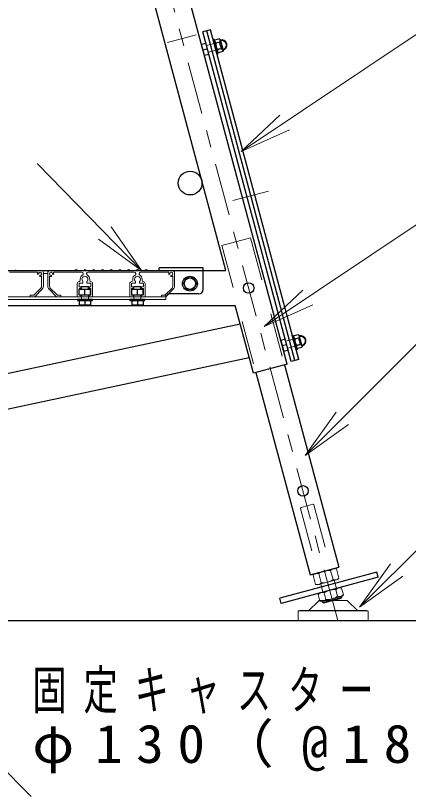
# Model space of a CAD drawing. Units: millimetres on the paper. Extents: x -385 to 0, y -19 to 267.
# Drawn here: x -89.94 to -67.48, y 70.17 to 114.79 of the extents above; entities that cross this region are included whole.
import ezdxf

# ---------------------------------------------------------------- set-up
doc = ezdxf.new("R2010")
doc.units = ezdxf.units.MM
doc.linetypes.add('USER1', pattern=[4.5, 2.5, -2])
doc.linetypes.add('USER2', pattern=[6, 3, -1, 1, -1])
doc.layers.add('LY_1', color=7, linetype='Continuous', lineweight=13)
doc.styles.add('ＭＳ ゴシック', font='')
doc.styles.get('ＭＳ ゴシック').set_extended_font_data('MS Gothic')

# ---------------------------------------------------------------- blocks, each defined once
blk = doc.blocks.new('open_arrow')
at = {"color": 0, "linetype": 'Continuous', "lineweight": -2}
blk.add_lwpolyline([(7.5, 1.25), (0, 0), (7.5, -1.25)], dxfattribs=at)

msp = doc.modelspace()

# ---------------------------------------------------------------- linework, layer by layer
at = {"layer": 'LY_1'}
for p, q in [((-77.048, 107.012), (-62.735, 116.594)), ((-82.743, 100.217), (-88.701, 106.338)), ((-75.724, 97.013), (-62.687, 105.743)), ((-88.697, 100.117), (-90.288, 100.117)), ((-89.935, 100.252), (-89.9, 100.217)), ((-88.471, 100.217), (-89.9, 100.217)), ((-88.346, 100.092), (-88.346, 99.32)), ((-88.096, 100.092), (-88.096, 99.32)), ((-87.971, 100.217), (-86.541, 100.217)), ((-87.745, 100.117), (-86.154, 100.117)), ((-86.506, 100.252), (-86.541, 100.217)), ((-86.4, 100.217), (-86.435, 100.252)), ((-86.4, 100.217), (-86.041, 100.217)), ((-86.006, 100.252), (-86.041, 100.217)), ((-85.9, 100.217), (-85.935, 100.252)), ((-85.9, 100.217), (-85.541, 100.217)), ((-84.471, 100.117), (-85.788, 100.117)), ((-85.506, 100.252), (-85.541, 100.217)), ((-85.4, 100.217), (-85.435, 100.252)), ((-85.041, 100.217), (-85.4, 100.217)), ((-85.006, 100.252), (-85.041, 100.217)), ((-84.9, 100.217), (-84.935, 100.252)), ((-84.541, 100.217), (-84.9, 100.217)), ((-84.506, 100.252), (-84.541, 100.217)), ((-84.471, 100.117), (-83.154, 100.117)), ((-84.4, 100.217), (-84.435, 100.252)), ((-84.4, 100.217), (-84.041, 100.217)), ((-84.041, 100.217), (-84.006, 100.252)), ((-83.935, 100.252), (-83.9, 100.217)), ((-83.9, 100.217), (-83.541, 100.217)), ((-83.541, 100.217), (-83.506, 100.252)), ((-83.435, 100.252), (-83.4, 100.217)), ((-83.041, 100.217), (-83.4, 100.217)), ((-83.041, 100.217), (-83.006, 100.252)), ((-82.935, 100.252), (-82.9, 100.217)), ((-82.541, 100.217), (-82.9, 100.217)), ((-81.197, 100.117), (-82.788, 100.117)), ((-82.541, 100.217), (-82.506, 100.252)), ((-82.435, 100.252), (-82.4, 100.217)), ((-80.971, 100.217), (-82.4, 100.217)), ((-80.846, 100.092), (-80.846, 99.32)), ((-88.446, 99.32), (-88.446, 99.866)), ((-87.996, 99.32), (-87.996, 99.866)), ((-86.241, 99.717), (-86.241, 99.642)), ((-86.083, 99.517), (-86.083, 99.583)), ((-85.858, 99.517), (-85.858, 99.583)), ((-85.701, 99.717), (-85.701, 99.642)), ((-83.241, 99.717), (-83.241, 99.642)), ((-83.083, 99.517), (-83.083, 99.583)), ((-82.858, 99.517), (-82.858, 99.583)), ((-82.701, 99.717), (-82.701, 99.642)), ((-80.946, 99.32), (-80.946, 99.866)), ((-88.883, 98.821), (-88.49, 99.214)), ((-88.841, 98.721), (-88.419, 99.144)), ((-87.6, 98.721), (-88.022, 99.144)), ((-87.559, 98.821), (-87.952, 99.214)), ((-86.408, 98.732), (-86.408, 99.467)), ((-86.308, 99.307), (-86.308, 99.467)), ((-86.308, 99.177), (-86.308, 98.832)), ((-86.223, 99.292), (-86.293, 99.292)), ((-86.223, 99.192), (-86.293, 99.192)), ((-86.108, 99.492), (-86.283, 99.492)), ((-86.208, 99.277), (-86.208, 99.207)), ((-85.833, 99.492), (-85.658, 99.492)), ((-85.733, 99.277), (-85.733, 99.207)), ((-85.718, 99.292), (-85.648, 99.292)), ((-85.718, 99.192), (-85.648, 99.192)), ((-85.633, 99.307), (-85.633, 99.467)), ((-85.633, 99.177), (-85.633, 98.832)), ((-85.533, 98.732), (-85.533, 99.467)), ((-83.408, 98.732), (-83.408, 99.467)), ((-83.308, 99.307), (-83.308, 99.467)), ((-83.308, 99.177), (-83.308, 98.832)), ((-83.223, 99.292), (-83.293, 99.292)), ((-83.223, 99.192), (-83.293, 99.192)), ((-83.108, 99.492), (-83.283, 99.492)), ((-83.208, 99.277), (-83.208, 99.207)), ((-82.833, 99.492), (-82.658, 99.492)), ((-82.733, 99.277), (-82.733, 99.207)), ((-82.718, 99.292), (-82.648, 99.292)), ((-82.718, 99.192), (-82.648, 99.192)), ((-82.633, 99.307), (-82.633, 99.467)), ((-82.633, 99.177), (-82.633, 98.832)), ((-82.533, 98.732), (-82.533, 99.467)), ((-81.383, 98.821), (-80.99, 99.214)), ((-81.341, 98.721), (-80.919, 99.144)), ((-73.381, 89.654), (-63.674, 99.361)), ((-89.096, 98.732), (-89.096, 98.802)), ((-88.893, 98.817), (-89.081, 98.817)), ((-88.852, 98.717), (-89.081, 98.717)), ((-87.589, 98.717), (-87.361, 98.717)), ((-87.548, 98.817), (-87.361, 98.817)), ((-87.346, 98.732), (-87.346, 98.802)), ((-86.393, 98.717), (-86.223, 98.717)), ((-86.293, 98.817), (-86.223, 98.817)), ((-86.208, 98.732), (-86.208, 98.802)), ((-85.733, 98.732), (-85.733, 98.802)), ((-85.648, 98.817), (-85.718, 98.817)), ((-85.548, 98.717), (-85.718, 98.717)), ((-83.393, 98.717), (-83.223, 98.717)), ((-83.293, 98.817), (-83.223, 98.817)), ((-83.208, 98.732), (-83.208, 98.802)), ((-82.733, 98.732), (-82.733, 98.802)), ((-82.648, 98.817), (-82.718, 98.817)), ((-82.548, 98.717), (-82.718, 98.717)), ((-81.596, 98.732), (-81.596, 98.802)), ((-81.393, 98.817), (-81.581, 98.817)), ((-81.352, 98.717), (-81.581, 98.717)), ((-70.276, 80.977), (-61.117, 90.136)), ((-72.857, 82.882), (-71.698, 83.193)), ((-71.789, 82.551), (-71.929, 83.075)), ((-71.594, 83.165), (-71.698, 83.193)), ((-71.454, 82.641), (-71.594, 83.165)), ((-72.933, 82.806), (-72.857, 82.882)), ((-72.793, 82.282), (-72.933, 82.806)), ((-72.689, 82.254), (-71.53, 82.565)), ((-72.458, 82.372), (-72.599, 82.896)), ((-71.454, 82.641), (-71.53, 82.565)), ((-72.793, 82.282), (-72.689, 82.254)), ((-72.496, 82.306), (-72.37, 81.837)), ((-71.723, 82.513), (-71.597, 82.044)), ((-100.946, 82.072), (-89.039, 70.165)), ((-72.639, 81.709), (-72.563, 81.785)), ((-72.538, 81.33), (-72.639, 81.709)), ((-72.563, 81.785), (-71.404, 82.096)), ((-72.203, 81.42), (-72.305, 81.799)), ((-71.534, 81.599), (-71.635, 81.978)), ((-71.301, 82.068), (-71.404, 82.096)), ((-71.199, 81.689), (-71.301, 82.068)), ((-71.199, 81.689), (-71.275, 81.613)), ((-72.627, 81.325), (-73.178, 80.792)), ((-72.538, 81.33), (-72.434, 81.302)), ((-71.044, 81.367), (-72.523, 81.367)), ((-72.523, 81.367), (-71.044, 81.367)), ((-72.434, 81.302), (-71.275, 81.613)), ((-72.41, 81.309), (-72.394, 81.251)), ((-72.394, 81.251), (-71.284, 81.549)), ((-72.358, 81.367), (-72.308, 81.367)), ((-71.299, 81.606), (-71.284, 81.549)), ((-70.94, 81.325), (-70.389, 80.792)), ((-73.758, 80.767), (-69.808, 80.767)), ((-73.733, 80.767), (-73.708, 80.767)), ((-73.658, 80.792), (-69.908, 80.792)), ((-73.783, 80.267), (-73.783, 80.742)), ((-69.783, 80.267), (-69.783, 80.742)), ((-73.733, 80.217), (-71.783, 80.217)), ((-69.833, 80.217), (-71.783, 80.217))]:
    msp.add_line(p, q, dxfattribs=at)
at = {"layer": 'LY_1', "lineweight": 25}
for p, q in [((-77.916, 100.217), (-82.237, 116.342)), ((-74.412, 94.867), (-80.166, 116.342)), ((-78.583, 113.428), (-78.641, 113.412)), ((-78.641, 113.412), (-78.421, 112.591)), ((-78.363, 112.607), (-78.583, 113.428)), ((-78.557, 113.331), (-78.542, 113.387)), ((-78.284, 113.456), (-78.542, 113.387)), ((-78.243, 113.415), (-78.284, 113.456)), ((-78.243, 113.415), (-78.075, 112.787)), ((-78.557, 113.331), (-78.389, 112.703)), ((-78.236, 113.275), (-78.493, 113.206)), ((-78.139, 112.912), (-78.397, 112.843)), ((-78.421, 112.591), (-78.363, 112.607)), ((-78.389, 112.703), (-78.348, 112.662)), ((-78.09, 112.731), (-78.348, 112.662)), ((-78.075, 112.787), (-78.09, 112.731)), ((-113.525, 100.217), (-77.916, 100.217)), ((-80.346, 99.467), (-80.158, 99.792)), ((-80.158, 99.792), (-79.783, 99.792)), ((-79.783, 99.792), (-79.595, 99.467)), ((-86.296, 98.817), (-86.296, 99.142)), ((-85.646, 99.142), (-86.296, 99.142)), ((-86.171, 99.297), (-85.771, 99.297)), ((-86.171, 99.142), (-86.171, 99.297)), ((-85.971, 98.817), (-85.971, 99.142)), ((-85.771, 99.142), (-85.771, 99.297)), ((-85.646, 98.817), (-85.646, 99.142)), ((-83.296, 98.817), (-83.296, 99.142)), ((-82.646, 99.142), (-83.296, 99.142)), ((-83.171, 99.297), (-82.771, 99.297)), ((-83.171, 99.142), (-83.171, 99.297)), ((-82.971, 98.817), (-82.971, 99.142)), ((-82.771, 99.142), (-82.771, 99.297)), ((-82.646, 98.817), (-82.646, 99.142)), ((-80.158, 99.142), (-80.346, 99.467)), ((-79.783, 99.142), (-80.158, 99.142)), ((-79.595, 99.467), (-79.783, 99.142)), ((-85.646, 98.817), (-86.296, 98.817)), ((-82.646, 98.817), (-83.296, 98.817)), ((-112.989, 98.217), (-77.38, 98.217)), ((-86.396, 98.557), (-86.396, 98.497)), ((-85.546, 98.557), (-86.396, 98.557)), ((-86.396, 98.497), (-85.546, 98.497)), ((-86.296, 98.497), (-86.296, 98.232)), ((-85.646, 98.232), (-86.296, 98.232)), ((-85.971, 98.497), (-85.971, 98.232)), ((-85.646, 98.497), (-85.646, 98.232)), ((-85.546, 98.497), (-85.546, 98.557)), ((-83.396, 98.557), (-83.396, 98.497)), ((-82.546, 98.557), (-83.396, 98.557)), ((-83.396, 98.497), (-82.546, 98.497)), ((-83.296, 98.497), (-83.296, 98.232)), ((-82.646, 98.232), (-83.296, 98.232)), ((-82.971, 98.497), (-82.971, 98.232)), ((-82.646, 98.497), (-82.646, 98.232)), ((-82.546, 98.497), (-82.546, 98.557)), ((-76.344, 94.35), (-77.38, 98.217)), ((-110.791, 90.012), (-77.101, 97.173)), ((-74.121, 96.506), (-74.063, 96.521)), ((-73.901, 95.685), (-74.121, 96.506)), ((-74.063, 96.521), (-73.843, 95.7)), ((-74.037, 96.425), (-74.022, 96.481)), ((-73.869, 95.797), (-74.037, 96.425)), ((-73.764, 96.55), (-74.022, 96.481)), ((-73.723, 96.509), (-73.764, 96.55)), ((-73.555, 95.881), (-73.723, 96.509)), ((-73.716, 96.368), (-73.974, 96.299)), ((-73.619, 96.006), (-73.877, 95.937)), ((-73.843, 95.7), (-73.901, 95.685)), ((-73.869, 95.797), (-73.828, 95.756)), ((-73.57, 95.825), (-73.828, 95.756)), ((-73.555, 95.881), (-73.57, 95.825)), ((-110.272, 88.077), (-76.582, 95.239)), ((-74.411, 94.868), (-76.343, 94.35)), ((-74.411, 94.868), (-76.343, 94.35)), ((-74.557, 94.829), (-71.457, 83.259)), ((-76.199, 94.389), (-73.099, 82.819)), ((-73.099, 82.819), (-71.457, 83.259)), ((-72.857, 82.882), (-71.698, 83.193)), ((-69.284, 82.975), (-74.838, 81.486)), ((-69.207, 82.685), (-74.761, 81.197)), ((-69.207, 82.685), (-69.284, 82.975)), ((-74.761, 81.197), (-74.838, 81.486)), ((-72.335, 81.225), (-71.322, 81.497)), ((-157.384, 80.217), (-66.411, 80.217))]:
    msp.add_line(p, q, dxfattribs=at)
at = {"layer": 'LY_1', "linetype": 'USER2'}
for p, q in [((-71.522, 80.217), (-81.202, 116.342)), ((-77.513, 104.217), (-75.48, 104.76))]:
    msp.add_line(p, q, dxfattribs=at)
at = {"layer": 'LY_1', "color": 4, "lineweight": 25}
for p, q in [((-78.789, 113.968), (-79.224, 113.851)), ((-74.188, 95.013), (-79.224, 113.851)), ((-73.97, 95.071), (-79.007, 113.91)), ((-73.753, 95.129), (-78.789, 113.968)), ((-79.05, 113.199), (-79.306, 113.131)), ((-79.138, 112.503), (-79.306, 113.131)), ((-78.966, 112.885), (-79.222, 112.817)), ((-78.882, 112.571), (-79.138, 112.503)), ((-79.221, 100.377), (-81.721, 100.377)), ((-81.721, 100.217), (-81.721, 100.377)), ((-79.221, 99.127), (-79.221, 100.377)), ((-79.471, 98.877), (-81.186, 98.877)), ((-74.53, 96.293), (-74.776, 96.227)), ((-74.776, 96.227), (-74.608, 95.599)), ((-74.446, 95.979), (-74.692, 95.913)), ((-74.362, 95.665), (-74.608, 95.599)), ((-73.753, 95.129), (-74.186, 95.013))]:
    msp.add_line(p, q, dxfattribs=at)
at = {"layer": 'LY_1', "linetype": 'USER1'}
for p, q in [((-81.251, 113.245), (-79.608, 113.685)), ((-78.145, 101.653), (-76.503, 102.093)), ((-76.504, 102.093), (-74.557, 94.829)), ((-78.146, 101.653), (-76.199, 94.389)), ((-86.171, 98.817), (-86.171, 98.557)), ((-85.771, 98.817), (-85.771, 98.557)), ((-83.171, 98.817), (-83.171, 98.557)), ((-82.771, 98.817), (-82.771, 98.557)), ((-73.616, 86.68), (-73.651, 86.619)), ((-73.651, 86.619), (-72.664, 82.934)), ((-73.616, 86.68), (-72.94, 86.861)), ((-72.94, 86.861), (-72.879, 86.826)), ((-72.879, 86.826), (-71.891, 83.141))]:
    msp.add_line(p, q, dxfattribs=at)
at = {"layer": 'LY_1', "color": 4, "linetype": 'USER1'}
for p, q in [((-78.293, 113.272), (-79.017, 113.079)), ((-78.293, 113.272), (-78.19, 112.886)), ((-78.19, 112.886), (-78.914, 112.692)), ((-79.221, 100.217), (-81.721, 100.217)), ((-81.346, 98.717), (-81.346, 98.877)), ((-81.186, 98.877), (-81.346, 98.877)), ((-73.772, 96.366), (-74.488, 96.175)), ((-73.668, 95.98), (-74.385, 95.788)), ((-73.66, 95.982), (-73.764, 96.369))]:
    msp.add_line(p, q, dxfattribs=at)
at = {"layer": 'LY_1', "color": 4}
for p, q in [((-88.346, 100.057), (-88.096, 100.057)), ((-81.346, 98.717), (-95.721, 98.717)), ((-81.346, 98.557), (-81.346, 98.717)), ((-81.346, 98.557), (-95.721, 98.557))]:
    msp.add_line(p, q, dxfattribs=at)
at = {"layer": 'LY_1', "lineweight": 25}
for centre, radius in [((-79.96, 105.217), 0.68), ((-79.971, 99.467), 0.425), ((-79.971, 99.467), 0.325), ((-76.613, 99.217), 0.3), ((-73.507, 87.626), 0.3)]:
    msp.add_circle(centre, radius, dxfattribs=at)
for centre, radius, start, end in [((-78.571, 113.327), 0.339, 351.1078, 14.9722), ((-78.159, 113.101), 0.3, 284.9722, 104.9722), ((-78.229, 113.418), 0.339, 194.9723, 218.8367), ((-77.874, 113.177), 0.621, 177.3847, 212.5598), ((-78.759, 112.941), 0.621, 357.3847, 32.5598), ((-78.403, 112.7), 0.339, 14.9722, 38.8366), ((-78.061, 112.791), 0.339, 171.1087, 194.9723), ((-73.709, 96.512), 0.339, 194.9723, 218.8358), ((-74.051, 96.421), 0.339, 351.1079, 14.9723), ((-73.639, 96.195), 0.3, 284.9723, 104.9723), ((-73.354, 96.271), 0.621, 177.3847, 212.5598), ((-73.542, 95.885), 0.339, 171.1078, 194.9723), ((-74.239, 96.035), 0.621, 357.3847, 32.5598), ((-73.883, 95.793), 0.339, 14.9723, 38.8367)]:
    msp.add_arc(centre, radius, start, end, dxfattribs=at)
at = {"layer": 'LY_1', "linetype": 'USER1'}
for centre, start, end in [((-78.159, 113.101), 284.9722, 104.9722), ((-73.639, 96.195), 284.9723, 104.9723)]:
    msp.add_arc(centre, 0.26, start, end, dxfattribs=at)
at = {"layer": 'LY_1'}
for centre, radius, start, end in [((-88.697, 100.092), 0.025, 339.0752, 90), ((-88.533, 100.029), 0.15, 159.0752, 179.7425), ((-88.652, 100.03), 0.0312, 179.7425, 359.7425), ((-88.533, 100.029), 0.0875, 270.2575, 179.7425), ((-88.471, 100.092), 0.125, 0, 90), ((-87.971, 100.092), 0.125, 90, 180), ((-87.908, 100.029), 0.0875, 0.2575, 269.7425), ((-87.789, 100.03), 0.0312, 180.2575, 0.2575), ((-87.745, 100.092), 0.025, 90, 200.9248), ((-87.908, 100.029), 0.15, 0.2575, 20.9248), ((-86.471, 100.217), 0.05, 45, 135), ((-86.154, 100.027), 0.09, 300.5584, 90), ((-85.971, 100.217), 0.05, 45, 135), ((-85.788, 100.027), 0.09, 90, 239.4416), ((-85.471, 100.217), 0.05, 45, 135), ((-84.971, 100.217), 0.05, 45, 135), ((-84.471, 100.217), 0.05, 45, 135), ((-83.971, 100.217), 0.05, 45, 135), ((-83.471, 100.217), 0.05, 45, 135), ((-83.154, 100.027), 0.09, 300.5584, 90), ((-82.971, 100.217), 0.05, 45, 135), ((-82.788, 100.027), 0.09, 90, 239.4416), ((-82.471, 100.217), 0.05, 45, 135), ((-81.197, 100.092), 0.025, 339.0752, 90), ((-81.033, 100.029), 0.15, 159.0752, 179.7425), ((-81.152, 100.03), 0.0312, 179.7425, 359.7425), ((-81.033, 100.029), 0.0875, 270.2575, 179.7425), ((-80.971, 100.092), 0.125, 0, 90), ((-88.533, 99.911), 0.0312, 90.2575, 270.2575), ((-88.533, 100.029), 0.15, 270.2575, 290.9248), ((-88.471, 99.866), 0.025, 0, 110.9248), ((-87.971, 99.866), 0.025, 69.0752, 180), ((-87.908, 100.029), 0.15, 249.0752, 269.7425), ((-87.909, 99.911), 0.0312, 269.7425, 89.7425), ((-86.283, 99.467), 0.125, 92.4563, 180), ((-86.291, 99.642), 0.05, 272.4563, 0), ((-85.971, 99.717), 0.27, 120.5584, 180), ((-85.971, 99.717), 0.17, 313.566, 226.434), ((-86.108, 99.517), 0.025, 270, 0), ((-86.098, 99.583), 0.015, 0, 46.434), ((-85.843, 99.583), 0.015, 133.566, 180), ((-85.833, 99.517), 0.025, 180, 270), ((-85.971, 99.717), 0.27, 0, 59.4416), ((-85.651, 99.642), 0.05, 180, 267.5437), ((-85.658, 99.467), 0.125, 0, 87.5437), ((-83.283, 99.467), 0.125, 92.4563, 180), ((-83.291, 99.642), 0.05, 272.4563, 0), ((-82.971, 99.717), 0.27, 120.5584, 180), ((-82.971, 99.717), 0.17, 313.566, 226.434), ((-83.108, 99.517), 0.025, 270, 0), ((-83.098, 99.583), 0.015, 0, 46.434), ((-82.843, 99.583), 0.015, 133.566, 180), ((-82.833, 99.517), 0.025, 180, 270), ((-82.971, 99.717), 0.27, 0, 59.4416), ((-82.651, 99.642), 0.05, 180, 267.5437), ((-82.658, 99.467), 0.125, 0, 87.5437), ((-81.033, 99.911), 0.0312, 90.2575, 270.2575), ((-81.033, 100.029), 0.15, 270.2575, 290.9248), ((-80.971, 99.866), 0.025, 0, 110.9248), ((-88.596, 99.32), 0.15, 315, 0), ((-88.596, 99.32), 0.25, 315, 0), ((-87.846, 99.32), 0.25, 180, 225), ((-87.846, 99.32), 0.15, 180, 225), ((-86.283, 99.467), 0.025, 90, 180), ((-86.293, 99.307), 0.015, 180, 270), ((-86.293, 99.177), 0.015, 90, 180), ((-86.223, 99.277), 0.015, 0, 90), ((-86.223, 99.207), 0.015, 270, 0), ((-85.718, 99.277), 0.015, 90, 180), ((-85.718, 99.207), 0.015, 180, 270), ((-85.658, 99.467), 0.025, 0, 90), ((-85.648, 99.307), 0.015, 270, 0), ((-85.648, 99.177), 0.015, 0, 90), ((-83.283, 99.467), 0.025, 90, 180), ((-83.293, 99.307), 0.015, 180, 270), ((-83.293, 99.177), 0.015, 90, 180), ((-83.223, 99.277), 0.015, 0, 90), ((-83.223, 99.207), 0.015, 270, 0), ((-82.718, 99.277), 0.015, 90, 180), ((-82.718, 99.207), 0.015, 180, 270), ((-82.658, 99.467), 0.025, 0, 90), ((-82.648, 99.307), 0.015, 270, 0), ((-82.648, 99.177), 0.015, 0, 90), ((-81.096, 99.32), 0.15, 315, 0), ((-81.096, 99.32), 0.25, 315, 0), ((-89.081, 98.802), 0.015, 90, 180), ((-89.081, 98.732), 0.015, 180, 270), ((-88.893, 98.832), 0.015, 270, 315), ((-88.852, 98.732), 0.015, 270, 315), ((-87.589, 98.732), 0.015, 225, 270), ((-87.548, 98.832), 0.015, 225, 270), ((-87.361, 98.802), 0.015, 0, 90), ((-87.361, 98.732), 0.015, 270, 0), ((-86.393, 98.732), 0.015, 180, 270), ((-86.293, 98.832), 0.015, 180, 270), ((-86.223, 98.802), 0.015, 0, 90), ((-86.223, 98.732), 0.015, 270, 0), ((-85.718, 98.802), 0.015, 90, 180), ((-85.718, 98.732), 0.015, 180, 270), ((-85.648, 98.832), 0.015, 270, 0), ((-85.548, 98.732), 0.015, 270, 0), ((-83.393, 98.732), 0.015, 180, 270), ((-83.293, 98.832), 0.015, 180, 270), ((-83.223, 98.802), 0.015, 0, 90), ((-83.223, 98.732), 0.015, 270, 0), ((-82.718, 98.802), 0.015, 90, 180), ((-82.718, 98.732), 0.015, 180, 270), ((-82.648, 98.832), 0.015, 270, 0), ((-82.548, 98.732), 0.015, 270, 0), ((-81.581, 98.802), 0.015, 90, 180), ((-81.581, 98.732), 0.015, 180, 270), ((-81.393, 98.832), 0.015, 270, 315), ((-81.352, 98.732), 0.015, 270, 315), ((-71.981, 81.932), 1.145, 87.383, 122.617), ((-71.696, 82.876), 0.306, 79.4385, 139.4385), ((-72.7, 82.607), 0.306, 70.5615, 130.5615), ((-72.406, 83.516), 1.145, 267.383, 302.617), ((-71.687, 82.84), 0.306, 250.5615, 310.5615), ((-72.691, 82.571), 0.306, 259.4385, 319.4385), ((-72.407, 81.51), 0.306, 70.5615, 130.5615), ((-71.687, 80.835), 1.145, 87.383, 122.617), ((-71.402, 81.779), 0.306, 79.4385, 139.4385), ((-72.523, 81.217), 0.15, 90, 134.0608), ((-72.436, 81.619), 0.306, 259.4385, 319.4385), ((-71.982, 82.102), 0.946, 244.1504, 248.0741), ((-72.151, 82.564), 1.145, 267.383, 302.617), ((-71.432, 81.888), 0.306, 250.5615, 310.5615), ((-72.066, 82.08), 0.946, 321.9259, 325.8496), ((-71.044, 81.217), 0.15, 45.9392, 90), ((-73.758, 80.742), 0.025, 90, 180), ((-73.658, 80.767), 0.025, 90, 180), ((-69.908, 80.767), 0.025, 0, 90), ((-69.808, 80.742), 0.025, 0, 90), ((-73.733, 80.267), 0.05, 180, 270), ((-69.833, 80.267), 0.05, 270, 0)]:
    msp.add_arc(centre, radius, start, end, dxfattribs=at)
at = {"layer": 'LY_1', "color": 4, "lineweight": 25}
msp.add_arc((-79.471, 99.127), 0.25, 270, 0, dxfattribs=at)

# ---------------------------------------------------------------- block references
at = {"layer": 'LY_1', "xscale": 0.4, "yscale": 0.4}
for p, rotation in [((-77.048, 107.012), 33.8), ((-82.743, 100.217), 134.2), ((-75.724, 97.013), 33.8), ((-73.381, 89.654), 45), ((-70.276, 80.977), 45)]:
    msp.add_blockref('open_arrow', p, dxfattribs=dict(at, rotation=rotation))

# ---------------------------------------------------------------- texts
at = {"layer": 'LY_1', "char_height": 2.199, "attachment_point": 4, "style": 'ＭＳ ゴシック'}
for s, insert in [('\\T1.5;\\W0.65;固定キャスター', (-88.977, 76.115)), ('\\T1.5;\\W1.05;φ130（@180kg）', (-88.977, 72.815))]:
    msp.add_mtext(s, dxfattribs=dict(at, insert=insert))

doc.saveas('drawing.dxf')
